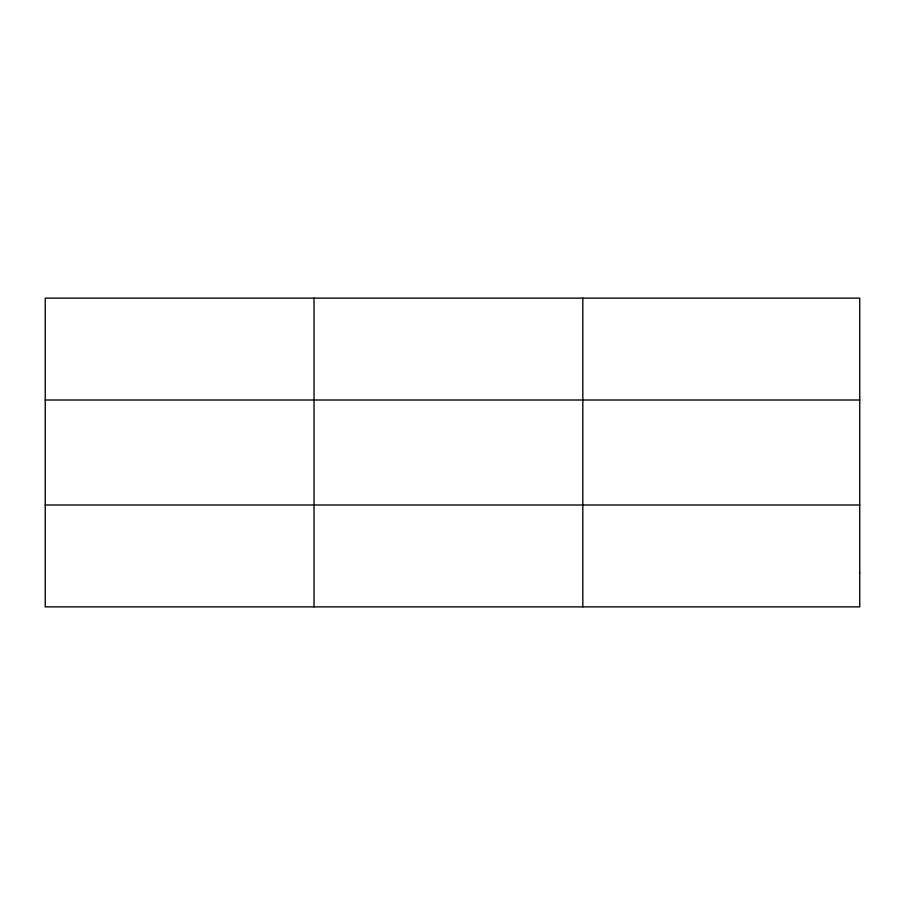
<?xml version="1.0" encoding="UTF-8"?>
<svg xmlns="http://www.w3.org/2000/svg" width="905" height="905" viewBox="0 0 905 905"><rect width="100%" height="100%" fill="white"/><g stroke="black" fill="none" stroke-linecap="round" stroke-linejoin="round"><path stroke-width="1.36" d="M314.035 606.87L314.035 298.13M582.82 606.87L582.82 298.13M45.25 400.01L859.75 400.01M45.25 504.99L859.75 504.99M859.75 572.91L859.75 606.87L45.25 606.87L45.25 298.13L859.75 298.13L859.75 572.91"/></g></svg>
